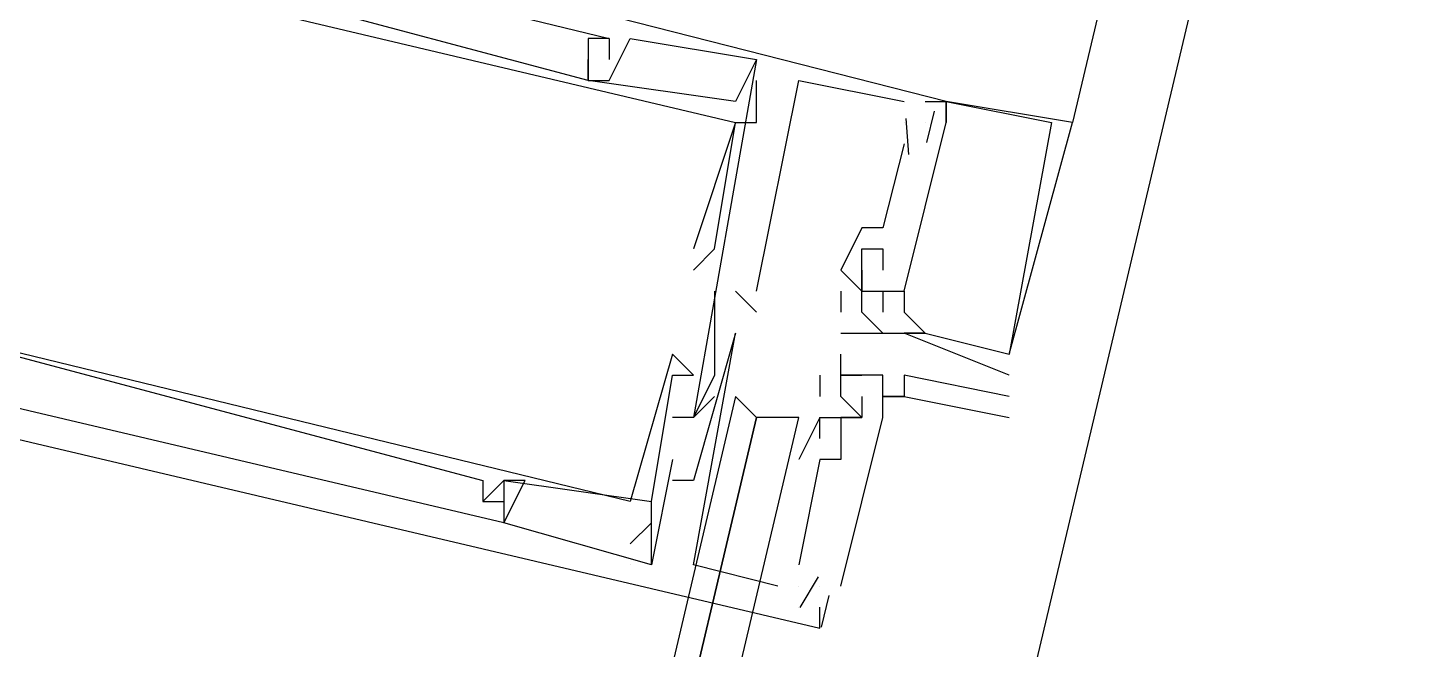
# Model space of a CAD drawing. Header units: feet. Extents: x -84 to 198, y -22 to 181.
# Drawn here: x 115.152 to 116.035, y 135.564 to 135.958 of the extents above; entities that cross this region are included whole.
import ezdxf

# ---------------------------------------------------------------- set-up
doc = ezdxf.new("R2010")
doc.units = ezdxf.units.FT
doc.layers.add('A-LINEA', color=7, linetype='CONTINUOUS')

msp = doc.modelspace()

# ---------------------------------------------------------------- linework, layer by layer
at = {"layer": 'A-LINEA'}
for p, q in [((117.8667, 144.3111), (114.9067, 131.8311)), ((117.5467, 143.1778), (115.8133, 135.8978)), ((115.5067, 135.9511), (115.5067, 135.9511)), ((115.5067, 135.9511), (115.5067, 135.9511)), ((115.5067, 135.9511), (115.5067, 135.9511)), ((115.52, 135.9511), (115.52, 135.9511)), ((115.52, 135.9511), (115.52, 135.9511)), ((115.52, 135.9511), (115.52, 135.9511)), ((115.52, 135.9511), (115.52, 135.9511)), ((115.52, 135.9511), (115.52, 135.9511)), ((115.52, 135.9511), (115.52, 135.9511)), ((115.5333, 135.9511), (115.5333, 135.9511)), ((115.5333, 135.9511), (115.5333, 135.9511)), ((115.5333, 135.9511), (115.5333, 135.9511)), ((115.5067, 135.9378), (115.5067, 135.9378)), ((115.5067, 135.9378), (115.5067, 135.9378)), ((115.5067, 135.9378), (115.5067, 135.9378)), ((115.5067, 135.9378), (115.5067, 135.9378)), ((115.5067, 135.9378), (115.5067, 135.9378)), ((115.5067, 135.9378), (115.5067, 135.9378)), ((115.5067, 135.9378), (115.5067, 135.9378)), ((115.5067, 135.9378), (115.5067, 135.9378)), ((115.5067, 135.9378), (115.5067, 135.9378)), ((115.52, 135.9378), (115.52, 135.9378)), ((115.52, 135.9378), (115.52, 135.9378)), ((115.52, 135.9378), (115.52, 135.9378)), ((115.52, 135.9378), (115.52, 135.9378)), ((115.52, 135.9378), (115.52, 135.9378)), ((115.52, 135.9378), (115.52, 135.9378)), ((115.52, 135.9378), (115.52, 135.9378)), ((115.52, 135.9378), (115.52, 135.9378)), ((115.52, 135.9378), (115.52, 135.9378)), ((115.6133, 135.9378), (115.6133, 135.9378)), ((115.6133, 135.9378), (115.6133, 135.9378)), ((115.6133, 135.9378), (115.6133, 135.9378)), ((115.6133, 135.9378), (115.6133, 135.9378)), ((115.6133, 135.9378), (115.6133, 135.9378)), ((115.6133, 135.9378), (115.6133, 135.9378)), ((115.5067, 135.9244), (115.5067, 135.9244)), ((115.5067, 135.9244), (115.5067, 135.9244)), ((115.5067, 135.9244), (115.5067, 135.9244)), ((115.5067, 135.9244), (115.5067, 135.9244)), ((115.5067, 135.9244), (115.5067, 135.9244)), ((115.5067, 135.9244), (115.5067, 135.9244)), ((115.5067, 135.9244), (115.5067, 135.9244)), ((115.5067, 135.9244), (115.5067, 135.9244)), ((115.5067, 135.9244), (115.5067, 135.9244)), ((115.52, 135.9244), (115.52, 135.9244)), ((115.52, 135.9244), (115.52, 135.9244)), ((115.52, 135.9244), (115.52, 135.9244)), ((115.6133, 135.9244), (115.6133, 135.9244)), ((115.6133, 135.9244), (115.6133, 135.9244)), ((115.6133, 135.9244), (115.6133, 135.9244)), ((115.64, 135.9244), (115.64, 135.9244)), ((115.64, 135.9244), (115.64, 135.9244)), ((115.64, 135.9244), (115.64, 135.9244)), ((115.6, 135.9111), (115.6, 135.9111)), ((115.6, 135.9111), (115.6, 135.9111)), ((115.6, 135.9111), (115.6, 135.9111)), ((115.7067, 135.9111), (115.7067, 135.9111)), ((115.7067, 135.9111), (115.7067, 135.9111)), ((115.7067, 135.9111), (115.7067, 135.9111)), ((115.72, 135.9111), (115.72, 135.9111)), ((115.72, 135.9111), (115.72, 135.9111)), ((115.72, 135.9111), (115.72, 135.9111)), ((115.7333, 135.9111), (115.7333, 135.9111)), ((115.7333, 135.9111), (115.7333, 135.9111)), ((115.7333, 135.9111), (115.7333, 135.9111)), ((115.7333, 135.9111), (115.7333, 135.9111)), ((115.7333, 135.9111), (115.7333, 135.9111)), ((115.7333, 135.9111), (115.7333, 135.9111)), ((115.7333, 135.9111), (115.7333, 135.9111)), ((115.7333, 135.9111), (115.7333, 135.9111)), ((115.7333, 135.9111), (115.7333, 135.9111)), ((115.7257, 135.9051), (115.7209, 135.8851)), ((115.7257, 135.9051), (115.7209, 135.8851)), ((115.7257, 135.9051), (115.7209, 135.8851)), ((115.6, 135.8978), (115.6, 135.8978)), ((115.6, 135.8978), (115.6, 135.8978)), ((115.6, 135.8978), (115.6, 135.8978)), ((115.6, 135.8978), (115.6, 135.8978)), ((115.6, 135.8978), (115.6, 135.8978)), ((115.6, 135.8978), (115.6, 135.8978)), ((115.6133, 135.8978), (115.6133, 135.8978)), ((115.6133, 135.8978), (115.6133, 135.8978)), ((115.6133, 135.8978), (115.6133, 135.8978)), ((115.7067, 135.8978), (115.7067, 135.8978)), ((115.7067, 135.8978), (115.7067, 135.8978)), ((115.7067, 135.8978), (115.7067, 135.8978)), ((115.7079, 135.9003), (115.7095, 135.8776)), ((115.7079, 135.9003), (115.7095, 135.8776)), ((115.7079, 135.9003), (115.7095, 135.8776)), ((115.72, 135.8978), (115.72, 135.8978)), ((115.72, 135.8978), (115.72, 135.8978)), ((115.72, 135.8978), (115.72, 135.8978)), ((115.72, 135.8978), (115.72, 135.8978)), ((115.72, 135.8978), (115.72, 135.8978)), ((115.72, 135.8978), (115.72, 135.8978)), ((115.7333, 135.8978), (115.7333, 135.8978)), ((115.7333, 135.8978), (115.7333, 135.8978)), ((115.7333, 135.8978), (115.7333, 135.8978)), ((115.7333, 135.8978), (115.7333, 135.8978)), ((115.7333, 135.8978), (115.7333, 135.8978)), ((115.7333, 135.8978), (115.7333, 135.8978)), ((115.8, 135.8978), (115.8, 135.8978)), ((115.8, 135.8978), (115.8, 135.8978)), ((115.8, 135.8978), (115.8, 135.8978)), ((115.8133, 135.8978), (115.8133, 135.8978)), ((115.8133, 135.8978), (115.8133, 135.8978)), ((115.8133, 135.8978), (115.8133, 135.8978)), ((115.7067, 135.8844), (115.6933, 135.8311)), ((115.7067, 135.8844), (115.6933, 135.8311)), ((115.7067, 135.8844), (115.6933, 135.8311)), ((115.7067, 135.8844), (115.7067, 135.8844)), ((115.7067, 135.8844), (115.7067, 135.8844)), ((115.7067, 135.8844), (115.7067, 135.8844)), ((115.68, 135.8311), (115.68, 135.8311)), ((115.68, 135.8311), (115.68, 135.8311)), ((115.68, 135.8311), (115.68, 135.8311)), ((115.6933, 135.8311), (115.6933, 135.8311)), ((115.6933, 135.8311), (115.6933, 135.8311)), ((115.6933, 135.8311), (115.6933, 135.8311)), ((115.5733, 135.8178), (115.5733, 135.8178)), ((115.5733, 135.8178), (115.5733, 135.8178)), ((115.5733, 135.8178), (115.5733, 135.8178)), ((115.5867, 135.8178), (115.5867, 135.8178)), ((115.5867, 135.8178), (115.5867, 135.8178)), ((115.5867, 135.8178), (115.5867, 135.8178)), ((115.68, 135.8178), (115.68, 135.8178)), ((115.68, 135.8178), (115.68, 135.8178)), ((115.68, 135.8178), (115.68, 135.8178)), ((115.6933, 135.8178), (115.6933, 135.8178)), ((115.6933, 135.8178), (115.6933, 135.8178)), ((115.6933, 135.8178), (115.6933, 135.8178)), ((115.5733, 135.8044), (115.5733, 135.8044)), ((115.5733, 135.8044), (115.5733, 135.8044)), ((115.5733, 135.8044), (115.5733, 135.8044)), ((115.6667, 135.8044), (115.6667, 135.8044)), ((115.6667, 135.8044), (115.68, 135.7911)), ((115.6667, 135.8044), (115.6667, 135.8044)), ((115.6667, 135.8044), (115.6667, 135.8044)), ((115.6667, 135.8044), (115.68, 135.7911)), ((115.6667, 135.8044), (115.6667, 135.8044)), ((115.6667, 135.8044), (115.6667, 135.8044)), ((115.6667, 135.8044), (115.68, 135.7911)), ((115.6667, 135.8044), (115.6667, 135.8044)), ((115.68, 135.8044), (115.68, 135.8044)), ((115.68, 135.8044), (115.68, 135.8044)), ((115.68, 135.8044), (115.68, 135.8044)), ((115.68, 135.8044), (115.68, 135.8044)), ((115.68, 135.8044), (115.68, 135.8044)), ((115.68, 135.8044), (115.68, 135.8044)), ((115.68, 135.8044), (115.68, 135.8044)), ((115.68, 135.8044), (115.68, 135.8044)), ((115.68, 135.8044), (115.68, 135.8044)), ((115.6933, 135.8044), (115.6933, 135.8044)), ((115.6933, 135.8044), (115.6933, 135.8044)), ((115.6933, 135.8044), (115.6933, 135.8044)), ((115.5867, 135.7911), (115.5867, 135.7911)), ((115.5867, 135.7911), (115.5867, 135.7911)), ((115.5867, 135.7911), (115.5867, 135.7911)), ((115.6, 135.7911), (115.6133, 135.7778)), ((115.6, 135.7911), (115.6, 135.7911)), ((115.6, 135.7911), (115.6133, 135.7778)), ((115.6, 135.7911), (115.6, 135.7911)), ((115.6, 135.7911), (115.6133, 135.7778)), ((115.6, 135.7911), (115.6, 135.7911)), ((115.6133, 135.7911), (115.6133, 135.7911)), ((115.6133, 135.7911), (115.6133, 135.7911)), ((115.6133, 135.7911), (115.6133, 135.7911)), ((115.6667, 135.7911), (115.6667, 135.7778)), ((115.6667, 135.7911), (115.6667, 135.7911)), ((115.6667, 135.7911), (115.6667, 135.7778)), ((115.6667, 135.7911), (115.6667, 135.7911)), ((115.6667, 135.7911), (115.6667, 135.7778)), ((115.6667, 135.7911), (115.6667, 135.7911)), ((115.68, 135.7911), (115.68, 135.7911)), ((115.68, 135.7911), (115.68, 135.7911)), ((115.68, 135.7911), (115.68, 135.7911)), ((115.68, 135.7911), (115.68, 135.7911)), ((115.68, 135.7911), (115.68, 135.7911)), ((115.68, 135.7911), (115.68, 135.7911)), ((115.68, 135.7911), (115.68, 135.7911)), ((115.68, 135.7911), (115.68, 135.7911)), ((115.68, 135.7911), (115.68, 135.7911)), ((115.68, 135.7911), (115.68, 135.7911)), ((115.68, 135.7911), (115.68, 135.7911)), ((115.68, 135.7911), (115.68, 135.7911)), ((115.6933, 135.7911), (115.6933, 135.7911)), ((115.6933, 135.7911), (115.6933, 135.7911)), ((115.6933, 135.7911), (115.6933, 135.7911)), ((115.6933, 135.7911), (115.6933, 135.7911)), ((115.6933, 135.7911), (115.6933, 135.7911)), ((115.6933, 135.7911), (115.6933, 135.7911)), ((115.6933, 135.7911), (115.6933, 135.7911)), ((115.6933, 135.7911), (115.6933, 135.7911)), ((115.6933, 135.7911), (115.6933, 135.7911)), ((115.7067, 135.7911), (115.7067, 135.7911)), ((115.7067, 135.7911), (115.7067, 135.7911)), ((115.7067, 135.7911), (115.7067, 135.7911)), ((115.7067, 135.7911), (115.7067, 135.7911)), ((115.7067, 135.7911), (115.7067, 135.7911)), ((115.7067, 135.7911), (115.7067, 135.7911)), ((115.6133, 135.7778), (115.6133, 135.7778)), ((115.6133, 135.7778), (115.6133, 135.7778)), ((115.6133, 135.7778), (115.6133, 135.7778)), ((115.6667, 135.7778), (115.6667, 135.7778)), ((115.6667, 135.7778), (115.6667, 135.7778)), ((115.6667, 135.7778), (115.6667, 135.7778)), ((115.68, 135.7778), (115.68, 135.7778)), ((115.68, 135.7778), (115.68, 135.7778)), ((115.68, 135.7778), (115.68, 135.7778)), ((115.6933, 135.7778), (115.6933, 135.7778)), ((115.6933, 135.7778), (115.6933, 135.7778)), ((115.6933, 135.7778), (115.6933, 135.7778)), ((115.7067, 135.7778), (115.7067, 135.7778)), ((115.7067, 135.7778), (115.7067, 135.7778)), ((115.7067, 135.7778), (115.7067, 135.7778)), ((115.6, 135.7644), (115.6, 135.7644)), ((115.6, 135.7644), (115.6, 135.7644)), ((115.6, 135.7644), (115.6, 135.7644)), ((115.6667, 135.7644), (115.6667, 135.7644)), ((115.6667, 135.7644), (115.6667, 135.7644)), ((115.6667, 135.7644), (115.6667, 135.7644)), ((115.68, 135.7644), (115.68, 135.7644)), ((115.68, 135.7644), (115.68, 135.7644)), ((115.68, 135.7644), (115.68, 135.7644)), ((115.6933, 135.7644), (115.6933, 135.7644)), ((115.6933, 135.7644), (115.6933, 135.7644)), ((115.6933, 135.7644), (115.6933, 135.7644)), ((115.7733, 135.7378), (115.7067, 135.7644)), ((115.7067, 135.7644), (115.7067, 135.7644)), ((115.7067, 135.7644), (115.7067, 135.7644)), ((115.7733, 135.7378), (115.7067, 135.7644)), ((115.7067, 135.7644), (115.7067, 135.7644)), ((115.7067, 135.7644), (115.7067, 135.7644)), ((115.7733, 135.7378), (115.7067, 135.7644)), ((115.7067, 135.7644), (115.7067, 135.7644)), ((115.7067, 135.7644), (115.7067, 135.7644)), ((115.72, 135.7644), (115.72, 135.7644)), ((115.72, 135.7644), (115.72, 135.7644)), ((115.72, 135.7644), (115.72, 135.7644)), ((115.72, 135.7644), (115.72, 135.7644)), ((115.72, 135.7644), (115.72, 135.7644)), ((115.72, 135.7644), (115.72, 135.7644)), ((115.72, 135.7644), (115.72, 135.7644)), ((115.72, 135.7644), (115.72, 135.7644)), ((115.72, 135.7644), (115.72, 135.7644)), ((115.56, 135.7511), (115.56, 135.7511)), ((115.56, 135.7511), (115.56, 135.7511)), ((115.56, 135.7511), (115.56, 135.7511)), ((115.5867, 135.7511), (115.5867, 135.7511)), ((115.5867, 135.7511), (115.5867, 135.7511)), ((115.5867, 135.7511), (115.5867, 135.7511)), ((115.6667, 135.7511), (115.6667, 135.7511)), ((115.7733, 135.7511), (115.7733, 135.7511)), ((115.7733, 135.7511), (115.7733, 135.7511)), ((115.7733, 135.7511), (115.7733, 135.7511)), ((115.7733, 135.7511), (115.7733, 135.7511)), ((115.7733, 135.7511), (115.7733, 135.7511)), ((115.7733, 135.7511), (115.7733, 135.7511)), ((115.56, 135.7378), (115.56, 135.7378)), ((115.56, 135.7378), (115.56, 135.7378)), ((115.56, 135.7378), (115.56, 135.7378)), ((115.5733, 135.7378), (115.5733, 135.7378)), ((115.5733, 135.7378), (115.5733, 135.7378)), ((115.5733, 135.7378), (115.5733, 135.7378)), ((115.5867, 135.7378), (115.5867, 135.7378)), ((115.5867, 135.7378), (115.5867, 135.7378)), ((115.5867, 135.7378), (115.5867, 135.7378)), ((115.6533, 135.7378), (115.6533, 135.7244)), ((115.6533, 135.7378), (115.6533, 135.7378)), ((115.6667, 135.7378), (115.6667, 135.7378)), ((115.6667, 135.7378), (115.6667, 135.7378)), ((115.68, 135.7378), (115.68, 135.7378)), ((115.68, 135.7378), (115.68, 135.7378)), ((115.6933, 135.7378), (115.6933, 135.7378)), ((115.7067, 135.7378), (115.7067, 135.7378)), ((115.7733, 135.7378), (115.7733, 135.7378)), ((115.7733, 135.7378), (115.7733, 135.7378)), ((115.7733, 135.7378), (115.7733, 135.7378)), ((115.7733, 135.7378), (115.7733, 135.7378)), ((115.5867, 135.7244), (115.5867, 135.7244)), ((115.5867, 135.7244), (115.5867, 135.7244)), ((115.5867, 135.7244), (115.5867, 135.7244)), ((115.6533, 135.7244), (115.6533, 135.7244)), ((115.6667, 135.7244), (115.6667, 135.7244)), ((115.68, 135.7244), (115.68, 135.7244)), ((115.6933, 135.7244), (115.6933, 135.7244)), ((115.6933, 135.7244), (115.6933, 135.7244)), ((115.6933, 135.7244), (115.6933, 135.7244)), ((115.7067, 135.7244), (115.7067, 135.7244)), ((115.7067, 135.7244), (115.7067, 135.7244)), ((115.7733, 135.7244), (115.7733, 135.7244)), ((115.56, 135.7111), (115.56, 135.7111)), ((115.56, 135.7111), (115.56, 135.7111)), ((115.56, 135.7111), (115.56, 135.7111)), ((115.5733, 135.7111), (115.5733, 135.7111)), ((115.5733, 135.7111), (115.5733, 135.7111)), ((115.5733, 135.7111), (115.5733, 135.7111)), ((115.5733, 135.7111), (115.5733, 135.7111)), ((115.5733, 135.7111), (115.5733, 135.7111)), ((115.5733, 135.7111), (115.5733, 135.7111)), ((115.5733, 135.7111), (115.5733, 135.7111)), ((115.5733, 135.7111), (115.5733, 135.7111)), ((115.5733, 135.7111), (115.5733, 135.7111)), ((115.5867, 135.7111), (115.5867, 135.7111)), ((115.5867, 135.7111), (115.5867, 135.7111)), ((115.5867, 135.7111), (115.5867, 135.7111)), ((115.5867, 135.7111), (115.5867, 135.7111)), ((115.5867, 135.7111), (115.5867, 135.7111)), ((115.5867, 135.7111), (115.5867, 135.7111)), ((115.6533, 135.7111), (115.64, 135.6844)), ((115.6533, 135.7111), (115.64, 135.6844)), ((115.6533, 135.7111), (115.64, 135.6844)), ((115.6533, 135.7111), (115.6533, 135.7111)), ((115.6533, 135.7111), (115.6533, 135.7111)), ((115.6533, 135.7111), (115.6533, 135.7111)), ((115.6533, 135.7111), (115.6533, 135.7111)), ((115.6533, 135.7111), (115.6533, 135.7111)), ((115.6533, 135.7111), (115.6533, 135.7111)), ((115.6533, 135.7111), (115.6533, 135.7111)), ((115.6667, 135.7111), (115.6667, 135.7111)), ((115.6667, 135.6044), (115.6933, 135.7111)), ((115.6667, 135.7111), (115.6667, 135.7111)), ((115.6667, 135.7111), (115.6667, 135.7111)), ((115.6667, 135.6044), (115.6933, 135.7111)), ((115.6667, 135.7111), (115.6667, 135.7111)), ((115.6667, 135.7111), (115.6667, 135.7111)), ((115.6667, 135.6044), (115.6933, 135.7111)), ((115.6667, 135.7111), (115.6667, 135.7111)), ((115.6667, 135.7111), (115.6667, 135.7111)), ((115.68, 135.7111), (115.68, 135.7111)), ((115.68, 135.7111), (115.68, 135.7111)), ((115.68, 135.7111), (115.68, 135.7111)), ((115.68, 135.7111), (115.68, 135.7111)), ((115.68, 135.7111), (115.68, 135.7111)), ((115.68, 135.7111), (115.68, 135.7111)), ((115.6933, 135.7111), (115.6933, 135.7111)), ((115.6933, 135.7111), (115.6933, 135.7111)), ((115.6933, 135.7111), (115.6933, 135.7111)), ((115.6933, 135.7111), (115.6933, 135.7111)), ((115.7733, 135.7111), (115.7733, 135.7111)), ((115.6533, 135.6978), (115.6533, 135.6978)), ((115.6533, 135.6978), (115.6533, 135.6978)), ((115.6533, 135.6978), (115.6533, 135.6978)), ((115.6667, 135.6978), (115.6667, 135.6978)), ((115.6667, 135.6978), (115.6667, 135.6978)), ((115.6667, 135.6978), (115.6667, 135.6978)), ((115.56, 135.6844), (115.56, 135.6844)), ((115.56, 135.6844), (115.56, 135.6844)), ((115.56, 135.6844), (115.56, 135.6844)), ((115.6533, 135.6844), (115.64, 135.6178)), ((115.64, 135.6844), (115.64, 135.6844)), ((115.6533, 135.6844), (115.64, 135.6178)), ((115.64, 135.6844), (115.64, 135.6844)), ((115.6533, 135.6844), (115.64, 135.6178)), ((115.64, 135.6844), (115.64, 135.6844)), ((115.6533, 135.6844), (115.6533, 135.6844)), ((115.6533, 135.6844), (115.6533, 135.6844)), ((115.6533, 135.6844), (115.6533, 135.6844)), ((115.6533, 135.6844), (115.6533, 135.6844)), ((115.6533, 135.6844), (115.6533, 135.6844)), ((115.6533, 135.6844), (115.6533, 135.6844)), ((115.6667, 135.6844), (115.6667, 135.6844)), ((115.6667, 135.6844), (115.6667, 135.6844)), ((115.6667, 135.6844), (115.6667, 135.6844)), ((115.44, 135.6711), (115.44, 135.6711)), ((115.44, 135.6711), (115.44, 135.6711)), ((115.44, 135.6711), (115.44, 135.6711)), ((115.4533, 135.6711), (115.4533, 135.6711)), ((115.4533, 135.6711), (115.4533, 135.6711)), ((115.4533, 135.6711), (115.4533, 135.6711)), ((115.4533, 135.6711), (115.4533, 135.6711)), ((115.4533, 135.6711), (115.4533, 135.6711)), ((115.4533, 135.6711), (115.4533, 135.6711)), ((115.4667, 135.6711), (115.4667, 135.6711)), ((115.4667, 135.6711), (115.4667, 135.6711)), ((115.4667, 135.6711), (115.4667, 135.6711)), ((115.56, 135.6711), (115.56, 135.6711)), ((115.56, 135.6711), (115.56, 135.6711)), ((115.56, 135.6711), (115.56, 135.6711)), ((115.5733, 135.6711), (115.5733, 135.6711)), ((115.5733, 135.6711), (115.5733, 135.6711)), ((115.5733, 135.6711), (115.5733, 135.6711)), ((115.44, 135.6578), (115.44, 135.6578)), ((115.44, 135.6578), (115.44, 135.6578)), ((115.44, 135.6578), (115.44, 135.6578)), ((115.44, 135.6578), (115.44, 135.6578)), ((115.44, 135.6578), (115.44, 135.6578)), ((115.44, 135.6578), (115.44, 135.6578)), ((115.4533, 135.6578), (115.4533, 135.6578)), ((115.4533, 135.6578), (115.4533, 135.6578)), ((115.4533, 135.6578), (115.4533, 135.6578)), ((115.4533, 135.6578), (115.4533, 135.6578)), ((115.4533, 135.6578), (115.4533, 135.6578)), ((115.4533, 135.6578), (115.4533, 135.6578)), ((115.5333, 135.6578), (115.5333, 135.6578)), ((115.5333, 135.6578), (115.5333, 135.6578)), ((115.5333, 135.6578), (115.5333, 135.6578)), ((115.5467, 135.6578), (115.5467, 135.6578)), ((115.5467, 135.6578), (115.5467, 135.6578)), ((115.5467, 135.6578), (115.5467, 135.6578)), ((115.5467, 135.6578), (115.5467, 135.6578)), ((115.5467, 135.6578), (115.5467, 135.6578)), ((115.5467, 135.6578), (115.5467, 135.6578)), ((115.4533, 135.6444), (115.4533, 135.6444)), ((115.4533, 135.6444), (115.4533, 135.6444)), ((115.4533, 135.6444), (115.4533, 135.6444)), ((115.4533, 135.6444), (115.4533, 135.6444)), ((115.4533, 135.6444), (115.4533, 135.6444)), ((115.4533, 135.6444), (115.4533, 135.6444)), ((115.5333, 135.6311), (115.5467, 135.6444)), ((115.5333, 135.6311), (115.5467, 135.6444)), ((115.5333, 135.6311), (115.5467, 135.6444)), ((115.5467, 135.6444), (115.5467, 135.6444)), ((115.5467, 135.6444), (115.5467, 135.6444)), ((115.5467, 135.6444), (115.5467, 135.6444)), ((115.5333, 135.6311), (115.5333, 135.6311)), ((115.5333, 135.6311), (115.5333, 135.6311)), ((115.5333, 135.6311), (115.5333, 135.6311)), ((115.5467, 135.6311), (115.5467, 135.6311)), ((115.5467, 135.6311), (115.5467, 135.6311)), ((115.5467, 135.6311), (115.5467, 135.6311)), ((115.5333, 135.6178), (115.5333, 135.6178)), ((115.5333, 135.6178), (115.5333, 135.6178)), ((115.5333, 135.6178), (115.5333, 135.6178)), ((115.5467, 135.6178), (115.5467, 135.6178)), ((115.5467, 135.6178), (115.5467, 135.6178)), ((115.5467, 135.6178), (115.5467, 135.6178)), ((115.5467, 135.6178), (115.5467, 135.6178)), ((115.5467, 135.6178), (115.5467, 135.6178)), ((115.5467, 135.6178), (115.5467, 135.6178)), ((115.5733, 135.6178), (115.5733, 135.6178)), ((115.5733, 135.6178), (115.5733, 135.6178)), ((115.5733, 135.6178), (115.5733, 135.6178)), ((115.64, 135.6178), (115.64, 135.6178)), ((115.64, 135.6178), (115.64, 135.6178)), ((115.64, 135.6178), (115.64, 135.6178)), ((115.6522, 135.6102), (115.6406, 135.5907)), ((115.6522, 135.6102), (115.6406, 135.5907)), ((115.6522, 135.6102), (115.6406, 135.5907)), ((115.6267, 135.6044), (115.6267, 135.6044)), ((115.6267, 135.6044), (115.6267, 135.6044)), ((115.6267, 135.6044), (115.6267, 135.6044)), ((115.64, 135.6044), (115.64, 135.6044)), ((115.64, 135.6044), (115.64, 135.6044)), ((115.64, 135.6044), (115.64, 135.6044)), ((115.6533, 135.6044), (115.6533, 135.6044)), ((115.6533, 135.6044), (115.6533, 135.6044)), ((115.6533, 135.6044), (115.6533, 135.6044)), ((115.6533, 135.6044), (115.6533, 135.6044)), ((115.6533, 135.6044), (115.6533, 135.6044)), ((115.6533, 135.6044), (115.6533, 135.6044)), ((115.6667, 135.6044), (115.6667, 135.6044)), ((115.6667, 135.6044), (115.6667, 135.6044)), ((115.6667, 135.6044), (115.6667, 135.6044)), ((115.659, 135.5984), (115.6543, 135.5784)), ((115.659, 135.5984), (115.6543, 135.5784)), ((115.659, 135.5984), (115.6543, 135.5784)), ((115.64, 135.5911), (115.64, 135.5911)), ((115.64, 135.5911), (115.64, 135.5911)), ((115.64, 135.5911), (115.64, 135.5911)), ((115.6533, 135.5911), (115.6533, 135.5911)), ((115.6533, 135.5911), (115.6533, 135.5911)), ((115.6533, 135.5911), (115.6533, 135.5911)), ((115.6533, 135.5778), (115.6533, 135.5778)), ((115.6533, 135.5778), (115.6533, 135.5778)), ((115.6533, 135.5778), (115.6533, 135.5778))]:
    msp.add_line(p, q, dxfattribs=at)
for points in [[(103.1067, 159.3911), (103.0667, 159.2178), (102.5733, 157.1111), (102.8667, 156.9378), (100.9867, 148.9911), (103.5867, 148.3778), (103.4267, 147.7244), (111.4267, 145.8444), (113.8133, 145.2711), (117.8667, 144.3111), (114.9067, 131.8311), (119.4533, 130.7511), (119.2933, 130.0978), (122, 129.4578), (128.0267, 128.0444), (124.1867, 111.8044), (124.44, 111.7378), (125.7867, 111.4178), (129.48, 110.5511), (135.96, 109.0178), (135.88, 108.6844), (141.96, 107.2578)], [(103.1067, 159.3911), (103.0667, 159.2178), (102.5733, 157.1111), (102.8667, 156.9378), (100.9867, 148.9911), (103.5867, 148.3778), (103.4267, 147.7244), (111.4267, 145.8444), (113.8133, 145.2711), (117.8667, 144.3111), (114.9067, 131.8311), (119.4533, 130.7511), (119.2933, 130.0978), (122, 129.4578), (128.0267, 128.0444), (124.1867, 111.8044), (124.44, 111.7378), (125.7867, 111.4178), (129.48, 110.5511), (135.96, 109.0178), (135.88, 108.6844), (141.96, 107.2578)], [(115.72, 135.9111), (115.7333, 135.9111), (115.0533, 136.0844)], [(115.72, 135.9111), (115.7333, 135.9111), (115.0533, 136.0844)], [(115.72, 135.9111), (115.7333, 135.9111), (115.0533, 136.0844)], [(115.52, 135.9511), (115.5067, 135.9511), (115.5067, 135.9244), (115.1067, 136.0311), (115.1067, 136.0444), (115.08, 136.0444), (115.08, 136.0578), (115.0667, 136.0444)], [(115.0667, 136.0444), (115.08, 136.0578), (115.52, 135.9511), (115.52, 135.9378)], [(115.52, 135.9511), (115.5067, 135.9511), (115.5067, 135.9244), (115.1067, 136.0311), (115.1067, 136.0444), (115.08, 136.0444), (115.08, 136.0578), (115.0667, 136.0444)], [(115.0667, 136.0444), (115.08, 136.0578), (115.52, 135.9511), (115.52, 135.9378)], [(115.52, 135.9511), (115.5067, 135.9511), (115.5067, 135.9244), (115.1067, 136.0311), (115.1067, 136.0444), (115.08, 136.0444), (115.08, 136.0578), (115.0667, 136.0444)], [(115.0667, 136.0444), (115.08, 136.0578), (115.52, 135.9511), (115.52, 135.9378)], [(115.08, 135.9378), (115.0933, 136.0178), (115.6, 135.8978), (115.5733, 135.8178), (115.5733, 135.8178)], [(115.08, 135.9378), (115.0933, 136.0178), (115.6, 135.8978), (115.5733, 135.8178), (115.5733, 135.8178)], [(115.08, 135.9378), (115.0933, 136.0178), (115.6, 135.8978), (115.5733, 135.8178), (115.5733, 135.8178)], [(115.52, 135.9511), (115.5067, 135.9511), (115.5067, 135.9511), (115.5067, 135.9244)], [(115.5067, 135.9244), (115.52, 135.9244), (115.5333, 135.9511), (115.6133, 135.9378), (115.5733, 135.7111), (115.56, 135.7111)], [(115.52, 135.9511), (115.5067, 135.9511), (115.5067, 135.9511), (115.5067, 135.9244)], [(115.5067, 135.9244), (115.52, 135.9244), (115.5333, 135.9511), (115.6133, 135.9378), (115.5733, 135.7111), (115.56, 135.7111)], [(115.52, 135.9511), (115.5067, 135.9511), (115.5067, 135.9511), (115.5067, 135.9244)], [(115.5067, 135.9244), (115.52, 135.9244), (115.5333, 135.9511), (115.6133, 135.9378), (115.5733, 135.7111), (115.56, 135.7111)], [(115.6133, 135.9378), (115.6, 135.9111), (115.5067, 135.9244), (115.5067, 135.9378)], [(115.6133, 135.9378), (115.6, 135.9111), (115.5067, 135.9244), (115.5067, 135.9378)], [(115.6133, 135.9378), (115.6, 135.9111), (115.5067, 135.9244), (115.5067, 135.9378)], [(115.5733, 135.8044), (115.5867, 135.8178), (115.6, 135.8978), (115.6133, 135.8978), (115.6133, 135.9244)], [(115.5733, 135.8044), (115.5867, 135.8178), (115.6, 135.8978), (115.6133, 135.8978), (115.6133, 135.9244)], [(115.5733, 135.8044), (115.5867, 135.8178), (115.6, 135.8978), (115.6133, 135.8978), (115.6133, 135.9244)], [(115.6133, 135.7911), (115.64, 135.9244), (115.7067, 135.9111)], [(115.6133, 135.7911), (115.64, 135.9244), (115.7067, 135.9111)], [(115.6133, 135.7911), (115.64, 135.9244), (115.7067, 135.9111)], [(115.7067, 135.7778), (115.72, 135.7644), (115.72, 135.7644), (115.72, 135.7644), (115.72, 135.7644), (115.7733, 135.7511), (115.7733, 135.7511), (115.8133, 135.8978), (115.8133, 135.8978), (115.7333, 135.9111), (115.7333, 135.8978), (115.7333, 135.9111), (115.8, 135.8978), (115.8, 135.8978), (115.7733, 135.7511)], [(115.7067, 135.7778), (115.72, 135.7644), (115.72, 135.7644), (115.72, 135.7644), (115.72, 135.7644), (115.7733, 135.7511), (115.7733, 135.7511), (115.8133, 135.8978), (115.8133, 135.8978), (115.7333, 135.9111), (115.7333, 135.8978), (115.7333, 135.9111), (115.8, 135.8978), (115.8, 135.8978), (115.7733, 135.7511)], [(115.7067, 135.7778), (115.72, 135.7644), (115.72, 135.7644), (115.72, 135.7644), (115.72, 135.7644), (115.7733, 135.7511), (115.7733, 135.7511), (115.8133, 135.8978), (115.8133, 135.8978), (115.7333, 135.9111), (115.7333, 135.8978), (115.7333, 135.9111), (115.8, 135.8978), (115.8, 135.8978), (115.7733, 135.7511)], [(115.6933, 135.7911), (115.7067, 135.7911), (115.7333, 135.8978)], [(115.6933, 135.7911), (115.7067, 135.7911), (115.7333, 135.8978)], [(115.6933, 135.7911), (115.7067, 135.7911), (115.7333, 135.8978)], [(115.5467, 135.6178), (115.5467, 135.6578), (115.56, 135.7378), (115.5733, 135.7378), (115.56, 135.7511), (115.56, 135.7511), (115.5333, 135.6578), (115.04, 135.7778), (115.0667, 135.8711)], [(115.5467, 135.6178), (115.5467, 135.6578), (115.56, 135.7378), (115.5733, 135.7378), (115.56, 135.7511), (115.56, 135.7511), (115.5333, 135.6578), (115.04, 135.7778), (115.0667, 135.8711)], [(115.5467, 135.6178), (115.5467, 135.6578), (115.56, 135.7378), (115.5733, 135.7378), (115.56, 135.7511), (115.56, 135.7511), (115.5333, 135.6578), (115.04, 135.7778), (115.0667, 135.8711)], [(115.6933, 135.8311), (115.68, 135.8311), (115.6667, 135.8044), (115.68, 135.7911), (115.68, 135.8044), (115.68, 135.8178), (115.6933, 135.8178), (115.6933, 135.8044)], [(115.6933, 135.8311), (115.68, 135.8311), (115.6667, 135.8044), (115.68, 135.7911), (115.68, 135.8044), (115.68, 135.8178), (115.6933, 135.8178), (115.6933, 135.8044)], [(115.6933, 135.8311), (115.68, 135.8311), (115.6667, 135.8044), (115.68, 135.7911), (115.68, 135.8044), (115.68, 135.8178), (115.6933, 135.8178), (115.6933, 135.8044)], [(115.68, 135.7911), (115.68, 135.8044), (115.68, 135.8044), (115.68, 135.7911), (115.6933, 135.7911), (115.6933, 135.7911), (115.7067, 135.7911), (115.7067, 135.7778), (115.7067, 135.7778)], [(115.68, 135.7911), (115.68, 135.8044), (115.68, 135.8044), (115.68, 135.7911), (115.6933, 135.7911), (115.6933, 135.7911), (115.7067, 135.7911), (115.7067, 135.7778), (115.7067, 135.7778)], [(115.68, 135.7911), (115.68, 135.8044), (115.68, 135.8044), (115.68, 135.7911), (115.6933, 135.7911), (115.6933, 135.7911), (115.7067, 135.7911), (115.7067, 135.7778), (115.7067, 135.7778)], [(115.5867, 135.7911), (115.5867, 135.7511), (115.5867, 135.7378), (115.5733, 135.7111), (115.5867, 135.7244)], [(115.5867, 135.7911), (115.5867, 135.7511), (115.5867, 135.7378), (115.5733, 135.7111), (115.5867, 135.7244)], [(115.5867, 135.7911), (115.5867, 135.7511), (115.5867, 135.7378), (115.5733, 135.7111), (115.5867, 135.7244)], [(115.6933, 135.7644), (115.68, 135.7778), (115.68, 135.7911), (115.6933, 135.7911), (115.6933, 135.7778)], [(115.6933, 135.7644), (115.68, 135.7778), (115.68, 135.7911), (115.6933, 135.7911), (115.6933, 135.7778)], [(115.6933, 135.7644), (115.68, 135.7778), (115.68, 135.7911), (115.6933, 135.7911), (115.6933, 135.7778)], [(115.04, 135.7778), (115.44, 135.6711), (115.44, 135.6578), (115.4533, 135.6578)], [(115.04, 135.7778), (115.44, 135.6711), (115.44, 135.6578), (115.4533, 135.6578)], [(115.04, 135.7778), (115.44, 135.6711), (115.44, 135.6578), (115.4533, 135.6578)], [(115.6267, 135.6044), (115.5733, 135.6178), (115.6, 135.7644), (115.5733, 135.6711), (115.56, 135.6711)], [(115.6267, 135.6044), (115.5733, 135.6178), (115.6, 135.7644), (115.5733, 135.6711), (115.56, 135.6711)], [(115.6267, 135.6044), (115.5733, 135.6178), (115.6, 135.7644), (115.5733, 135.6711), (115.56, 135.6711)], [(115.6667, 135.7644), (115.68, 135.7644), (115.7067, 135.7644), (115.72, 135.7644), (115.7067, 135.7644)], [(115.6667, 135.7644), (115.68, 135.7644), (115.7067, 135.7644), (115.72, 135.7644), (115.7067, 135.7644)], [(115.6667, 135.7644), (115.68, 135.7644), (115.7067, 135.7644), (115.72, 135.7644), (115.7067, 135.7644)], [(115.56, 135.6844), (115.5467, 135.6178), (115.4533, 135.6444), (115.4667, 135.6711), (115.4533, 135.6711), (115.4533, 135.6578), (115.4533, 135.6444), (115, 135.7511)], [(115.56, 135.6844), (115.5467, 135.6178), (115.4533, 135.6444), (115.4667, 135.6711), (115.4533, 135.6711), (115.4533, 135.6578), (115.4533, 135.6444), (115, 135.7511)], [(115.56, 135.6844), (115.5467, 135.6178), (115.4533, 135.6444), (115.4667, 135.6711), (115.4533, 135.6711), (115.4533, 135.6578), (115.4533, 135.6444), (115, 135.7511)], [(115.7733, 135.7244), (115.7067, 135.7378), (115.7067, 135.7244), (115.6933, 135.7244), (115.6933, 135.7378), (115.68, 135.7378), (115.6667, 135.7378), (115.6667, 135.7511)], [(114.9733, 135.7378), (115.6533, 135.5778), (115.6533, 135.5911)], [(114.9733, 135.7378), (115.6533, 135.5778), (115.6533, 135.5911)], [(114.9733, 135.7378), (115.6533, 135.5778), (115.6533, 135.5911)], [(115.68, 135.7244), (115.68, 135.7111), (115.6667, 135.7244), (115.6667, 135.7378), (115.68, 135.7378)], [(114.7467, 132.0444), (115.6133, 135.7111), (115.6, 135.7244), (114.7333, 132.0444), (114.7467, 132.0444)], [(115.6933, 135.7244), (115.7067, 135.7244), (115.7067, 135.7244), (115.7067, 135.7244), (115.7067, 135.7244), (115.7733, 135.7111), (115.7733, 135.7111), (115.7733, 135.7111)], [(115.6933, 135.7111), (115.6933, 135.7244), (115.6933, 135.7244)], [(114.7733, 132.0444), (115.64, 135.7111), (115.6267, 135.7111), (115.6133, 135.7111), (114.7467, 132.0444), (114.7733, 132.0311), (114.7733, 132.0444)], [(115.68, 135.7111), (115.6667, 135.7111), (115.6667, 135.6978), (115.6667, 135.6844), (115.6533, 135.6844)], [(115.6533, 135.6978), (115.6533, 135.7111), (115.6667, 135.7111)], [(115.68, 135.7111), (115.6667, 135.7111), (115.6667, 135.6978), (115.6667, 135.6844), (115.6533, 135.6844)], [(115.6533, 135.6978), (115.6533, 135.7111), (115.6667, 135.7111)], [(115.68, 135.7111), (115.6667, 135.7111), (115.6667, 135.6978), (115.6667, 135.6844), (115.6533, 135.6844)], [(115.6533, 135.6978), (115.6533, 135.7111), (115.6667, 135.7111)], [(115.6667, 135.7111), (115.68, 135.7111), (115.68, 135.7111), (115.68, 135.7111)], [(115.44, 135.6578), (115.4533, 135.6711), (115.5467, 135.6578)], [(115.44, 135.6578), (115.4533, 135.6711), (115.5467, 135.6578)], [(115.44, 135.6578), (115.4533, 135.6711), (115.5467, 135.6578)]]:
    msp.add_lwpolyline(points, dxfattribs=at)
msp.add_lwpolyline([(115.6533, 135.7111), (115.6533, 135.7111), (115.6533, 135.7111), (115.6533, 135.7111)], close=True, dxfattribs=at)

doc.saveas('drawing.dxf')
